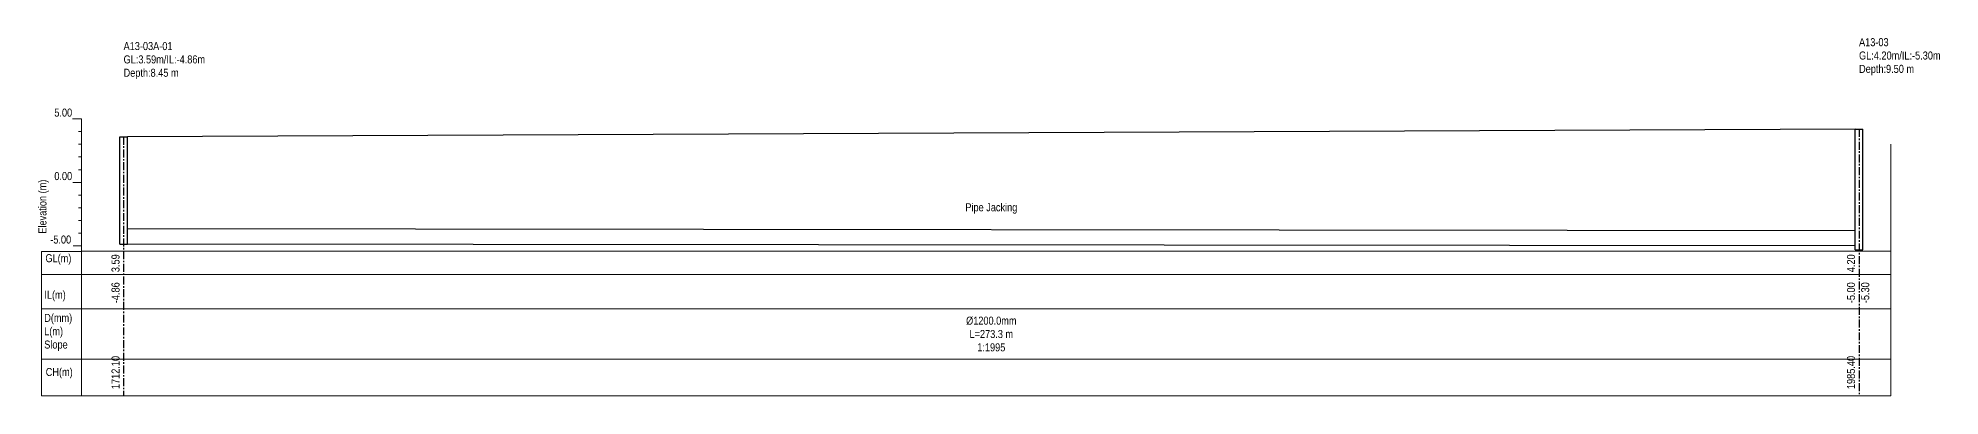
# Model space of a CAD drawing. Header units: metres. Extents: x -765 to 8757, y -99 to 211.
# Drawn here: x 8457.1 to 8756.6, y -33.6 to 22.7 of the extents above; entities that cross this region are included whole.
import ezdxf

# ---------------------------------------------------------------- set-up
doc = ezdxf.new("R2010")
doc.units = ezdxf.units.M
doc.header["$MEASUREMENT"] = 0
doc.linetypes.add('CENTER', pattern=[2, 1.25, -0.25, 0.25, -0.25])
doc.layers.add('PDF_PDF2_Geometry', color=253, linetype='Continuous', lineweight=9, true_color=0xababab)
doc.layers.add('PDF_Text', color=7, linetype='Continuous')
doc.layers.add('SM_PP_GRIDTEXT', color=7, linetype='Continuous', lineweight=5)
doc.styles.add('ALL', font='swissc.ttf')

# ---------------------------------------------------------------- blocks, each defined once
blk = doc.blocks.new('template')
at = {"layer": 'PDF_PDF2_Geometry'}
blk.add_line((0, 24.61), (0, 43.61), dxfattribs=at)
at = {"layer": 'SM_PP_GRIDTEXT'}
for p, q in [((0, 43.61), (-1.39, 43.61)), ((0, 0), (0, 43.61)), ((0, 41.61), (-0.46, 41.61)), ((0, 39.61), (-0.46, 39.61)), ((0, 37.61), (-0.46, 37.61)), ((0, 33.61), (-1.37, 33.61)), ((0, 35.61), (-0.46, 35.61)), ((0, 31.61), (-0.46, 31.61)), ((0, 29.61), (-0.46, 29.61)), ((0, 27.61), (-0.46, 27.61)), ((0, 25.61), (-0.46, 25.61)), ((-6.28, 22.76), (-6.28, 0)), ((0, 22.76), (-6.28, 22.76)), ((0, 23.61), (-1.3, 23.61)), ((-6.28, 19.12), (0, 19.12)), ((0, 13.73), (-6.28, 13.73)), ((-6.28, 0), (0, 0))]:
    blk.add_line(p, q, dxfattribs=at)
blk.add_lwpolyline([(-6.28, 5.78), (0, 5.78)], dxfattribs=at)
at = {"layer": 'PDF_Text', "char_height": 1.26, "attachment_point": 7, "style": 'ALL'}
for s, insert in [('5.00', (-4.26, 43.95)), ('0.00', (-4.26, 33.96)), ('-5.00', (-4.9, 23.97)), ('GL(m)', (-5.66, 20.67)), ('IL(m)', (-5.83, 14.91)), ('CH(m)', (-5.61, 2.76))]:
    blk.add_mtext(s, dxfattribs=dict(at, insert=insert))
at = {"layer": 'PDF_Text', "insert": (-5.12, 25.54), "char_height": 1.26, "attachment_point": 7, "rotation": 90, "style": 'ALL'}
blk.add_mtext('Elevation (m)', dxfattribs=at)
at = {"layer": 'PDF_Text', "insert": (-5.85, 7.08), "char_height": 1.26, "width": 12.5671, "attachment_point": 7, "style": 'ALL'}
blk.add_mtext('D(mm)\\P\\pxt2;L(m)\\P\\ptz;Slope', dxfattribs=at)

msp = doc.modelspace()

# ---------------------------------------------------------------- linework, layer by layer
for p, q in [((8743.3, -7.6), (8471.2, -7.32)), ((8743.3, -10), (8471.2, -9.72))]:
    msp.add_line(p, q)
at = {"layer": 'GROUND_ELEVATION', "color": 3}
msp.add_line((8743.3, 8.4), (8471.2, 7.18), dxfattribs=at)
at = {"layer": 'lines', "color": 8, "linetype": 'CENTER'}
for p, q in [((8470.6, 7.18), (8470.6, -33.61)), ((8743.9, 8.4), (8743.9, -33.61))]:
    msp.add_line(p, q, dxfattribs=at)
at = {"layer": 'Profile Manhole'}
for p, q in [((8470, -9.72), (8470, 7.18)), ((8470, 7.18), (8471.2, 7.18)), ((8471.2, -9.72), (8471.2, 7.18)), ((8743.3, -10.6), (8743.3, 8.4)), ((8743.3, 8.4), (8744.5, 8.4)), ((8744.5, -10.6), (8744.5, 8.4)), ((8470, -9.72), (8471.2, -9.72)), ((8743.3, -10.6), (8744.5, -10.6))]:
    msp.add_line(p, q, dxfattribs=at)
at = {"layer": 'SM_PP_GRIDTEXT'}
for p, q in [((8748.9, -33.6108), (8748.9, 6)), ((8463.9543, -10.8458), (8748.9, -10.8458)), ((8463.9543, -14.4882), (8748.9, -14.4882)), ((8463.9543, -19.878), (8748.9, -19.878)), ((8463.9543, -27.8324), (8748.9, -27.8324)), ((8463.9543, -33.6108), (8748.9, -33.6108))]:
    msp.add_line(p, q, dxfattribs=at)

# ---------------------------------------------------------------- block references
msp.add_blockref('template', (8463.9543, -33.6108))

# ---------------------------------------------------------------- texts
at = {"layer": 'ANNOTATION', "color": 7, "char_height": 1.26, "style": 'ALL'}
for s, insert, attachment_point in [('A13-03A-01\\PGL:3.59m/IL:-4.86m\\PDepth:8.45 m', (8470.6, 22.09), 1), ('A13-03\\PGL:4.20m/IL:-5.30m\\PDepth:9.50 m', (8743.9, 22.7), 1), ('Pipe Jacking', (8607.25, -3.285), 2), ('Ø1200.0mm\\PL=273.3 m\\P1:1995', (8607.25, -21.13), 2)]:
    msp.add_mtext(s, dxfattribs=dict(at, insert=insert, attachment_point=attachment_point))
at = {"layer": 'PDF_text', "color": 7, "style": 'ALL'}
for s, p in [('3.59', (8469.96, -14.13)), ('4.20', (8743.26, -14.13)), ('-4.86', (8469.96, -19.01)), ('-5.00', (8743.26, -19.01)), ('-5.30', (8745.5, -19.01)), ('1712.10', (8469.96, -32.53)), ('1985.40', (8743.26, -32.53))]:
    msp.add_text(s, height=1.26, rotation=90, dxfattribs=at).set_placement(p)

doc.saveas('drawing.dxf')
